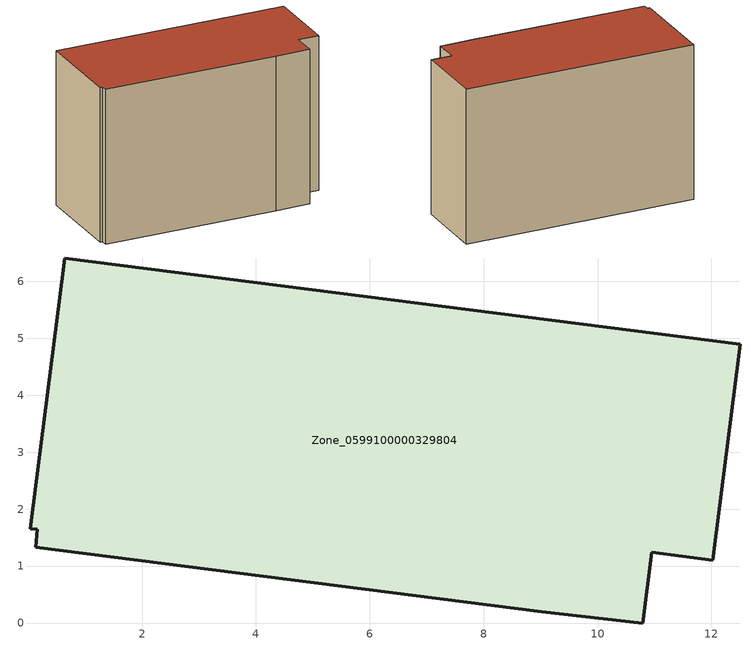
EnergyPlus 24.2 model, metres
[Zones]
Zone_0599100000329804
 floor ground (C_G): 10.95,1.24 10.79,0 9.02,0.2 0.13,1.33 0.16,1.65 0.04,1.65 0.64,6.41 12.5,4.9 12.02,1.1 z0
 wall outside (C_F): 0.13,1.33 9.02,0.2 10.79,0 10.95,1.24 12.02,1.1 12.5,4.9 0.64,6.41 0.04,1.65 0.16,1.65 0.13,1.33 z0:8.01
 roof outside (C_R): 0.64,6.41 0.04,1.65 0.16,1.65 0.13,1.33 9.02,0.2 10.79,0 10.95,1.24 12.02,1.1 12.5,4.9 z8.01
[BUILDING]
Pand.0599100000329804: North Axis=0; Terrain=City; Loads Convergence Tolerance Value=0.04; Temperature Convergence Tolerance Value=0.4; Solar Distribution=FullExterior; Maximum Number of Warmup Days=25; Minimum Number of Warmup Days=1
[Site:Location]
Rotterdam.The.Hague.AP_ZH_NLD Design_Conditions: Latitude=51.96; Longitude=4.45; Time Zone=1; Elevation=-4.5
[SITE:GROUNDTEMPERATURE:BUILDINGSURFACE]
18, 18, 18, 18, 18, 18, 18, 18, 18, 18, 18, 18
[MATERIAL] Thermal Absorptance=0.9; Solar Absorptance=0.7; Visible Absorptance=0.7
Name | Roughness | Thickness | Conductivity | Density | Specific Heat
G.TI.1975-1991 | MediumSmooth | 0.15 | 0.288461 | 540 | 1210
F.TI.1975-1991 | Rough | 0.3 | 0.230769 | 1920 | 840
R.TI.1975-1991 | MediumRough | 0.2 | 0.153846 | 1500 | 1000
[CONSTRUCTION]
C_G: G.TI.1975-1991
C_F: F.TI.1975-1991
C_R: R.TI.1975-1991
[ZONE]
Zone_0599100000329804: Type=1; Multiplier=1; Ceiling Height=Autocalculate; Volume=Autocalculate; Floor Area=autocalculate; Part of Total Floor Area=Yes
[ZONEINFILTRATION:DESIGNFLOWRATE]
Infil_Zone_0599100000329804: Zone or ZoneList or Space or SpaceList=Zone_0599100000329804; Schedule=AlwaysOn; Design Flow Rate Calculation Method=Flow/Area; Flow Rate per Floor Area=0.003; Constant Term Coefficient=1; Temperature Term Coefficient=0; Velocity Term Coefficient=0; Velocity Squared Term Coefficient=0
[HVACTEMPLATE:ZONE:IDEALLOADSAIRSYSTEM]
Zone_0599100000329804: Maximum Heating Supply Air Temperature=50; Minimum Cooling Supply Air Temperature=13; Maximum Heating Supply Air Humidity Ratio=0.0156; Minimum Cooling Supply Air Humidity Ratio=0.0077; Heating Limit=NoLimit; Cooling Limit=NoLimit; Dehumidification Control Type=ConstantSensibleHeatRatio; Cooling Sensible Heat Ratio=0.7; Dehumidification Setpoint=60; Humidification Control Type=None; Humidification Setpoint=30; Outdoor Air Method=None; Outdoor Air Flow Rate per Person=0.00944; Outdoor Air Flow Rate per Zone Floor Area=0; Outdoor Air Flow Rate per Zone=0; Demand Controlled Ventilation Type=None; Outdoor Air Economizer Type=NoEconomizer; Heat Recovery Type=None; Sensible Heat Recovery Effectiveness=0.7; Latent Heat Recovery Effectiveness=0.65
[ZONECONTROL:THERMOSTAT]
ThermostatControl_Zone_0599100000329804: Zone or ZoneList=Zone_0599100000329804; Control Type Schedule=DualSetpointControlType; Control 1=Thermostat_Zone_0599100000329804; Temperature Difference Between Cutout And Setpoint=0
[THERMOSTATSETPOINT:DUALSETPOINT]
Thermostat_Zone_0599100000329804: Heating Setpoint Temperature Schedule=HeatingSetpoint_Zone_0599100000329804; Cooling Setpoint Temperature Schedule=CoolingSetpoint_Zone_0599100000329804
[SCHEDULE:COMPACT]
HeatingSetpoint_Zone_0599100000329804: Through: 12/31, For: AllDays, Until: 24:00, 21
CoolingSetpoint_Zone_0599100000329804: Through: 12/31, For: AllDays, Until: 24:00, 24
DualSetpointControlType: Through: 12/31, For: AllDays, Until: 24:00, 4
AlwaysOn: Through: 12/31, For: AllDays, Until: 24:00, 1
